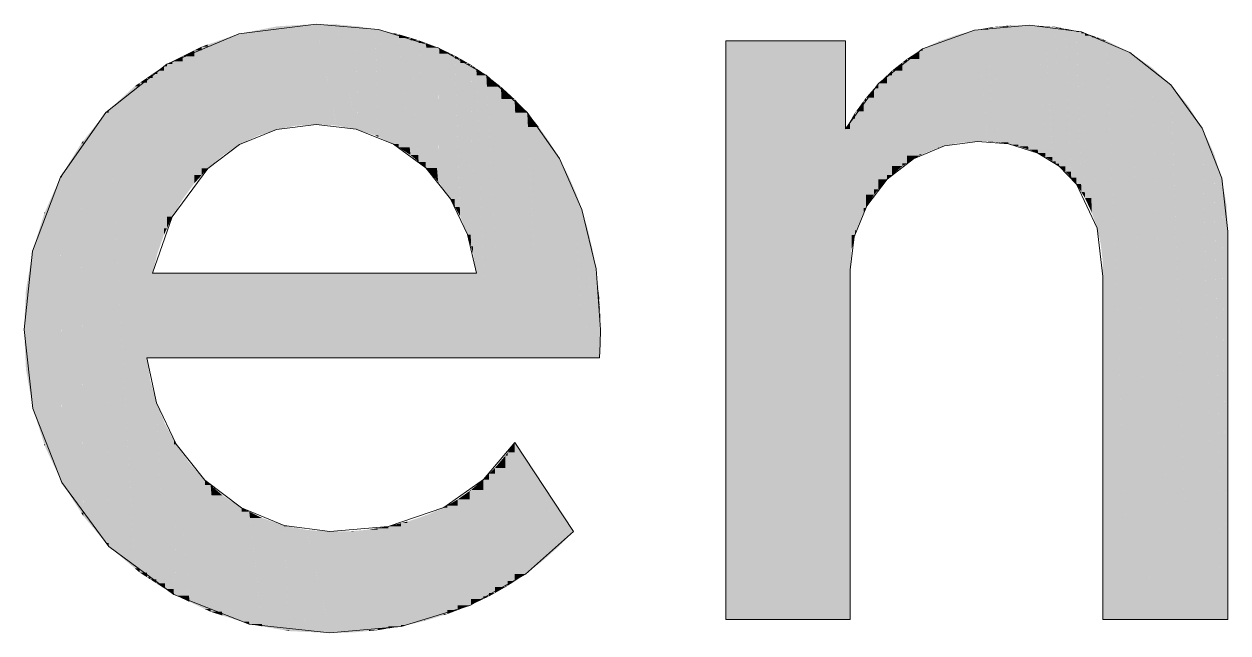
# Model space of a CAD drawing. Extents: x 885 to 2021, y 330 to 1122.
# Drawn here: x 1748.103 to 1752.523, y 644.146 to 646.382 of the extents above; entities that cross this region are included whole.
import ezdxf

# ---------------------------------------------------------------- set-up
doc = ezdxf.new("R2010")
doc.units = 0
doc.layers.get('0').update_dxf_attribs({"lineweight": 25})
doc.layers.add('P11_Plankopf_Ausführung_AF_4_800 Plankopf', color=7, linetype='Continuous', lineweight=25)

# ---------------------------------------------------------------- blocks, each defined once
blk = doc.blocks.new('Referenz-A0T8DITAAL', base_point=(1729.7843, 502.0648))
at = {"layer": 'P11_Plankopf_Ausführung_AF_4_800 Plankopf', "color": 0, "linetype": 'Continuous', "lineweight": 13, "ltscale": 16.9}
for p, q in [((1749.1753, 646.3823), (1748.8912, 646.3463)), ((1749.4037, 646.3618), (1749.1753, 646.3823)), ((1751.7941, 646.3781), (1751.5927, 646.3594)), ((1751.9851, 646.3532), (1751.7941, 646.3781)), ((1748.8912, 646.3463), (1748.6272, 646.2352)), ((1749.6232, 646.2955), (1749.4037, 646.3618)), ((1751.5927, 646.3594), (1751.4022, 646.2917)), ((1752.1627, 646.2784), (1751.9851, 646.3532)), ((1749.8001, 646.1945), (1749.6232, 646.2955)), ((1751.1188, 646.3202), (1750.6799, 646.3202)), ((1750.6799, 646.3202), (1750.6799, 644.1952)), ((1751.1188, 645.9972), (1751.1188, 646.3202)), ((1751.4022, 646.2917), (1751.2399, 646.1642)), ((1752.314, 646.1591), (1752.1627, 646.2784)), ((1748.6272, 646.2352), (1748.4029, 646.0572)), ((1749.9504, 646.0572), (1749.8001, 646.1945)), ((1751.2399, 646.1642), (1751.1188, 645.9972)), ((1752.4292, 645.9994), (1752.314, 646.1591)), ((1748.4029, 646.0572), (1748.2364, 645.8196)), ((1750.0684, 645.8889), (1749.9504, 646.0572)), ((1749.1753, 646.0136), (1749.03, 645.995)), ((1749.3219, 645.9959), (1749.1753, 646.0136)), ((1749.03, 645.995), (1748.8943, 645.9399)), ((1749.4592, 645.9413), (1749.3219, 645.9959)), ((1752.5005, 645.8158), (1752.4292, 645.9994)), ((1748.8943, 645.9399), (1748.7771, 645.8521)), ((1749.5781, 645.8536), (1749.4592, 645.9413)), ((1751.4821, 645.935), (1751.3689, 645.8875)), ((1751.6038, 645.9515), (1751.4821, 645.935)), ((1751.7171, 645.9419), (1751.6038, 645.9515)), ((1751.8258, 645.9082), (1751.7171, 645.9419)), ((1750.151, 645.7008), (1750.0684, 645.8889)), ((1751.3689, 645.8875), (1751.2718, 645.8124)), ((1751.9035, 645.8602), (1751.8258, 645.9082)), ((1748.7771, 645.8521), (1748.6471, 645.6747)), ((1749.6686, 645.7399), (1749.5781, 645.8536)), ((1751.9671, 645.7947), (1751.9035, 645.8602)), ((1748.2364, 645.8196), (1748.1342, 645.5482)), ((1751.2718, 645.8124), (1751.1975, 645.7147)), ((1752.043, 645.6324), (1751.9671, 645.7947)), ((1752.5232, 645.6201), (1752.5005, 645.8158)), ((1749.7315, 645.6088), (1749.6686, 645.7399)), ((1751.1975, 645.7147), (1751.151, 645.601)), ((1748.6471, 645.6747), (1748.5747, 645.467)), ((1750.2029, 645.4831), (1750.151, 645.7008)), ((1752.0635, 645.4545), (1752.043, 645.6324)), ((1752.5232, 644.1952), (1752.5232, 645.6201)), ((1749.7635, 645.467), (1749.7315, 645.6088)), ((1751.151, 645.601), (1751.1355, 645.4793)), ((1748.1342, 645.5482), (1748.1027, 645.2598)), ((1750.2192, 645.2598), (1750.2029, 645.4831)), ((1749.7635, 645.467), (1748.5747, 645.467)), ((1751.1355, 644.1952), (1751.1355, 645.4793)), ((1752.0635, 645.4545), (1752.0635, 644.1952)), ((1748.1027, 645.2598), (1748.1353, 644.9701)), ((1750.2187, 645.2079), (1750.2192, 645.2598)), ((1750.2151, 645.1562), (1750.2187, 645.2079)), ((1748.5539, 645.1562), (1748.5889, 644.9911)), ((1748.5539, 645.1562), (1750.2151, 645.1562)), ((1748.1353, 644.9701), (1748.2414, 644.6985)), ((1748.5889, 644.9911), (1748.6612, 644.8385)), ((1748.6612, 644.8385), (1748.7668, 644.7068)), ((1749.7892, 644.7092), (1749.9044, 644.8455)), ((1750.1199, 644.5183), (1749.9044, 644.8455)), ((1748.2414, 644.6985), (1748.4139, 644.4635)), ((1748.7668, 644.7068), (1748.9014, 644.6048)), ((1749.6439, 644.6058), (1749.7892, 644.7092)), ((1748.9014, 644.6048), (1749.0576, 644.5405)), ((1749.4397, 644.5369), (1749.6439, 644.6058)), ((1749.0576, 644.5405), (1749.2251, 644.5183)), ((1749.2251, 644.5183), (1749.4397, 644.5369)), ((1749.9441, 644.3621), (1750.1199, 644.5183)), ((1748.4139, 644.4635), (1748.6529, 644.2868)), ((1749.7392, 644.2465), (1749.9441, 644.3621)), ((1748.6529, 644.2868), (1748.9296, 644.1783)), ((1749.4873, 644.1697), (1749.7392, 644.2465)), ((1748.9296, 644.1783), (1749.2251, 644.1456)), ((1749.2251, 644.1456), (1749.4873, 644.1697)), ((1750.6799, 644.1952), (1751.1355, 644.1952)), ((1752.0635, 644.1952), (1752.5232, 644.1952))]:
    blk.add_line(p, q, dxfattribs=at)
at = {"layer": 'P11_Plankopf_Ausführung_AF_4_800 Plankopf', "color": 0, "linetype": 'Continuous', "lineweight": 0, "ltscale": 0.0169}
for points in [[(1749.03, 646.3599), (1748.9604, 646.3599), (1749.03, 646.3736)], [(1749.032, 646.3736), (1749.03, 646.3736), (1749.032, 646.374)], [(1749.032, 645.9953), (1749.03, 645.9953), (1749.03, 646.3736)], [(1749.032, 645.9953), (1749.032, 646.3736), (1749.03, 646.3736)], [(1749.102, 646.374), (1749.032, 646.374), (1749.102, 646.3781)], [(1749.102, 646.009), (1749.032, 646.009), (1749.032, 646.374)], [(1749.102, 646.009), (1749.102, 646.374), (1749.032, 646.374)], [(1749.1753, 646.3781), (1749.102, 646.3781), (1749.1753, 646.3823)], [(1749.1753, 646.0136), (1749.102, 646.0136), (1749.102, 646.3781)], [(1749.1753, 646.0136), (1749.1753, 646.3781), (1749.102, 646.3781)], [(1749.2483, 646.0136), (1749.1753, 646.0136), (1749.1753, 646.3823)], [(1749.2492, 646.3808), (1749.1756, 646.3808), (1749.1753, 646.3823)], [(1749.2492, 646.0095), (1749.2492, 646.3808), (1749.1756, 646.3808)], [(1749.2518, 646.0095), (1749.2492, 646.0095), (1749.2492, 646.3808)], [(1749.2518, 646.3807), (1749.2492, 646.3807), (1749.2492, 646.3808)], [(1749.2518, 646.009), (1749.2518, 646.3807), (1749.2492, 646.3807)], [(1749.3195, 646.009), (1749.2518, 646.009), (1749.2518, 646.3807)], [(1749.3219, 646.3744), (1749.253, 646.3744), (1749.2518, 646.3807)], [(1749.3219, 645.9959), (1749.3219, 646.3744), (1749.253, 646.3744)], [(1749.328, 645.9959), (1749.3219, 645.9959), (1749.3219, 646.3744)], [(1749.3281, 646.3739), (1749.3219, 646.3739), (1749.3219, 646.3744)], [(1749.3281, 645.9939), (1749.3281, 646.3739), (1749.3219, 646.3739)], [(1749.389, 645.9939), (1749.3281, 645.9939), (1749.3281, 646.3739)], [(1749.3923, 646.3637), (1749.3297, 646.3637), (1749.3281, 646.3739)], [(1751.6418, 646.3614), (1751.6038, 646.3614), (1751.6418, 646.3681)], [(1751.6593, 646.3681), (1751.6418, 646.3681), (1751.6593, 646.3712)], [(1751.6592, 645.951), (1751.6418, 645.951), (1751.6418, 646.3681)], [(1751.6593, 645.9496), (1751.6593, 646.3681), (1751.6418, 646.3681)], [(1751.6796, 646.3712), (1751.6593, 646.3712), (1751.6796, 646.3731)], [(1751.6795, 645.9496), (1751.6593, 645.9496), (1751.6593, 646.3712)], [(1751.6796, 645.9478), (1751.6796, 646.3712), (1751.6593, 646.3712)], [(1751.7171, 646.3731), (1751.6796, 646.3731), (1751.7171, 646.3766)], [(1751.7166, 645.9478), (1751.6796, 645.9478), (1751.6796, 646.3731)], [(1751.7171, 645.9419), (1751.7171, 646.3731), (1751.6796, 646.3731)], [(1751.7265, 646.3766), (1751.7171, 646.3766), (1751.7265, 646.3775)], [(1751.7265, 645.9419), (1751.7171, 645.9419), (1751.7171, 646.3766)], [(1751.7265, 645.9397), (1751.7265, 646.3766), (1751.7171, 646.3766)], [(1751.7541, 646.3775), (1751.7265, 646.3775), (1751.7541, 646.3777)], [(1751.7537, 645.9397), (1751.7265, 645.9397), (1751.7265, 646.3775)], [(1751.7541, 645.9333), (1751.7541, 646.3775), (1751.7265, 646.3775)], [(1751.7904, 646.3777), (1751.7541, 646.3777), (1751.7904, 646.3781)], [(1751.7895, 645.9333), (1751.7541, 645.9333), (1751.7541, 646.3777)], [(1751.7904, 645.9221), (1751.7904, 646.3777), (1751.7541, 646.3777)], [(1751.7941, 645.9221), (1751.7904, 645.9221), (1751.7904, 646.3781)], [(1751.7941, 645.9206), (1751.7941, 646.3781), (1751.7904, 646.3781)], [(1751.7941, 646.3781), (1751.7904, 646.3781), (1751.7941, 646.3781)], [(1751.825, 645.9206), (1751.7941, 645.9206), (1751.7941, 646.3781)], [(1751.8258, 646.3761), (1751.7942, 646.3761), (1751.7941, 646.3781)], [(1751.8258, 645.9082), (1751.8258, 646.3761), (1751.7942, 646.3761)], [(1751.8522, 645.9082), (1751.8258, 645.9082), (1751.8258, 646.3761)], [(1751.853, 646.3744), (1751.8259, 646.3744), (1751.8258, 646.3761)], [(1751.853, 645.8944), (1751.853, 646.3744), (1751.8259, 646.3744)], [(1751.8781, 645.8944), (1751.853, 645.8944), (1751.853, 646.3744)], [(1751.879, 646.3728), (1751.8531, 646.3728), (1751.853, 646.3744)], [(1751.879, 645.8784), (1751.879, 646.3728), (1751.8531, 646.3728)], [(1751.8902, 645.8784), (1751.879, 645.8784), (1751.879, 646.3728)], [(1751.8904, 646.3721), (1751.879, 646.3721), (1751.879, 646.3728)], [(1751.8904, 645.8699), (1751.8904, 646.3721), (1751.879, 646.3721)], [(1751.9033, 645.8699), (1751.8904, 645.8699), (1751.8904, 646.3721)], [(1751.9035, 646.3695), (1751.8905, 646.3695), (1751.8904, 646.3721)], [(1751.9035, 645.8602), (1751.9035, 646.3695), (1751.8905, 646.3695)], [(1751.9257, 645.8602), (1751.9035, 645.8602), (1751.9035, 646.3695)], [(1751.9265, 646.3649), (1751.9037, 646.3649), (1751.9035, 646.3695)], [(1748.8329, 646.3072), (1748.7771, 646.3072), (1748.8329, 646.3264)], [(1748.8912, 646.3264), (1748.8329, 646.3264), (1748.8912, 646.3463)], [(1748.8912, 645.9378), (1748.8329, 645.9378), (1748.8329, 646.3264)], [(1748.8912, 645.9378), (1748.8912, 646.3264), (1748.8329, 646.3264)], [(1748.8943, 646.3463), (1748.8912, 646.3463), (1748.8943, 646.347)], [(1748.8943, 645.9399), (1748.8912, 645.9399), (1748.8912, 646.3463)], [(1748.8943, 645.9399), (1748.8943, 646.3463), (1748.8912, 646.3463)], [(1748.9604, 646.347), (1748.8943, 646.347), (1748.9604, 646.3599)], [(1748.9604, 645.9718), (1748.8943, 645.9718), (1748.8943, 646.347)], [(1748.9604, 645.9718), (1748.9604, 646.347), (1748.8943, 646.347)], [(1749.03, 645.995), (1748.9604, 645.995), (1748.9604, 646.3599)], [(1749.03, 645.995), (1749.03, 646.3599), (1748.9604, 646.3599)], [(1749.3923, 645.973), (1749.3923, 646.3637), (1749.3297, 646.3637)], [(1749.4035, 645.973), (1749.3923, 645.973), (1749.3923, 646.3637)], [(1749.4037, 646.3618), (1749.3924, 646.3618), (1749.3923, 646.3637)], [(1749.4037, 645.9676), (1749.4037, 646.3618), (1749.3924, 646.3618)], [(1749.4558, 645.9676), (1749.4037, 645.9676), (1749.4037, 646.3618)], [(1749.4592, 646.3491), (1749.4054, 646.3491), (1749.4037, 646.3618)], [(1749.4592, 645.9413), (1749.4592, 646.3491), (1749.4054, 646.3491)], [(1749.4778, 645.9413), (1749.4592, 645.9413), (1749.4592, 646.3491)], [(1749.4783, 646.3447), (1749.4594, 646.3447), (1749.4592, 646.3491)], [(1749.4783, 645.9291), (1749.4783, 646.3447), (1749.4594, 646.3447)], [(1749.5188, 645.9291), (1749.4783, 645.9291), (1749.4783, 646.3447)], [(1749.5215, 646.3317), (1749.4796, 646.3317), (1749.4783, 646.3447)], [(1749.5215, 645.9013), (1749.5215, 646.3317), (1749.4796, 646.3317)], [(1749.5499, 645.9013), (1749.5215, 645.9013), (1749.5215, 646.3317)], [(1749.5516, 646.3226), (1749.5221, 646.3226), (1749.5215, 646.3317)], [(1749.5516, 645.8759), (1749.5516, 646.3226), (1749.5221, 646.3226)], [(1749.5769, 645.8759), (1749.5516, 645.8759), (1749.5516, 646.3226)], [(1749.5781, 646.3125), (1749.5522, 646.3125), (1749.5516, 646.3226)], [(1751.5274, 646.3195), (1751.4638, 646.3195), (1751.5274, 646.3421)], [(1751.5302, 646.3421), (1751.5274, 646.3421), (1751.5302, 646.3429)], [(1751.5302, 645.9454), (1751.5274, 645.9454), (1751.5274, 646.3421)], [(1751.5302, 645.9454), (1751.5302, 646.3421), (1751.5274, 646.3421)], [(1751.5927, 646.3429), (1751.5302, 646.3429), (1751.5927, 646.3594)], [(1751.5927, 645.9506), (1751.5302, 645.9506), (1751.5302, 646.3429)], [(1751.5927, 645.9506), (1751.5927, 646.3429), (1751.5302, 646.3429)], [(1751.6038, 646.3594), (1751.5927, 646.3594), (1751.6038, 646.3614)], [(1751.6038, 645.9515), (1751.5927, 645.9515), (1751.5927, 646.3594)], [(1751.6038, 645.9515), (1751.6038, 646.3594), (1751.5927, 646.3594)], [(1751.6417, 645.9515), (1751.6038, 645.9515), (1751.6038, 646.3614)], [(1751.6418, 645.951), (1751.6418, 646.3614), (1751.6038, 646.3614)], [(1751.9265, 645.8402), (1751.9265, 646.3649), (1751.9037, 646.3649)], [(1751.9469, 645.8402), (1751.9265, 645.8402), (1751.9265, 646.3649)], [(1751.9478, 646.3607), (1751.9267, 646.3607), (1751.9265, 646.3649)], [(1751.9478, 645.8182), (1751.9478, 646.3607), (1751.9267, 646.3607)], [(1751.9663, 645.8182), (1751.9478, 645.8182), (1751.9478, 646.3607)], [(1751.9671, 646.3568), (1751.9479, 646.3568), (1751.9478, 646.3607)], [(1751.9671, 645.7947), (1751.9671, 646.3568), (1751.9479, 646.3568)], [(1751.9842, 645.7947), (1751.9671, 645.7947), (1751.9671, 646.3568)], [(1751.9851, 646.3532), (1751.9673, 646.3532), (1751.9671, 646.3568)], [(1751.9851, 645.765), (1751.9851, 646.3532), (1751.9673, 646.3532)], [(1751.9977, 645.765), (1751.9851, 645.765), (1751.9851, 646.3532)], [(1751.9982, 646.3487), (1751.9852, 646.3487), (1751.9851, 646.3532)], [(1751.9982, 645.7434), (1751.9982, 646.3487), (1751.9852, 646.3487)], [(1752.0215, 645.7434), (1751.9982, 645.7434), (1751.9982, 646.3487)], [(1752.0236, 646.34), (1751.9985, 646.34), (1751.9982, 646.3487)], [(1752.0236, 645.6891), (1752.0236, 646.34), (1751.9985, 646.34)], [(1752.0414, 645.6891), (1752.0236, 645.6891), (1752.0236, 646.34)], [(1752.043, 646.3333), (1752.0237, 646.3333), (1752.0236, 646.34)], [(1752.043, 645.6324), (1752.043, 646.3333), (1752.0237, 646.3333)], [(1752.0552, 645.6324), (1752.043, 645.6324), (1752.043, 646.3333)], [(1752.0562, 646.3288), (1752.043, 646.3288), (1752.043, 646.3333)], [(1752.0562, 645.5739), (1752.0562, 646.3288), (1752.043, 646.3288)], [(1752.0625, 645.5739), (1752.0562, 645.5739), (1752.0562, 646.3288)], [(1752.063, 646.3264), (1752.0562, 646.3264), (1752.0562, 646.3288)], [(1752.063, 645.5144), (1752.063, 646.3264), (1752.0562, 646.3264)], [(1752.0635, 645.5144), (1752.063, 645.5144), (1752.063, 646.3264)], [(1752.0635, 646.3262), (1752.063, 646.3262), (1752.063, 646.3264)], [(1752.0635, 645.4545), (1752.0635, 646.3262), (1752.063, 646.3262)], [(1752.0688, 645.4545), (1752.0635, 645.4545), (1752.0635, 646.3262)], [(1752.0764, 646.3218), (1752.0635, 646.3218), (1752.0635, 646.3262)], [(1752.0764, 644.1952), (1752.0764, 646.3218), (1752.0635, 646.3218)], [(1752.0764, 644.1952), (1752.1627, 644.1952), (1752.0764, 646.3218)], [(1752.1627, 646.2784), (1752.0782, 646.2784), (1752.0764, 646.3218)], [(1748.728, 646.2641), (1748.6846, 646.2641), (1748.728, 646.286)], [(1748.7554, 646.286), (1748.728, 646.286), (1748.7554, 646.2998)], [(1748.7554, 645.8279), (1748.728, 645.8279), (1748.728, 646.286)], [(1748.7554, 645.8279), (1748.7554, 646.286), (1748.728, 646.286)], [(1748.7771, 646.2998), (1748.7554, 646.2998), (1748.7771, 646.3072)], [(1748.7771, 645.8521), (1748.7554, 645.8521), (1748.7554, 646.2998)], [(1748.7771, 645.8521), (1748.7771, 646.2998), (1748.7554, 646.2998)], [(1748.8329, 645.8998), (1748.7771, 645.8998), (1748.7771, 646.3072)], [(1748.8329, 645.8998), (1748.8329, 646.3072), (1748.7771, 646.3072)], [(1749.5781, 645.8536), (1749.5781, 646.3125), (1749.5522, 646.3125)], [(1749.6188, 645.8536), (1749.5781, 645.8536), (1749.5781, 646.3125)], [(1749.6232, 646.2955), (1749.5796, 646.2955), (1749.5781, 646.3125)], [(1749.6232, 645.803), (1749.6232, 646.2955), (1749.5796, 646.2955)], [(1749.6265, 645.803), (1749.6232, 645.803), (1749.6232, 646.2955)], [(1749.6266, 646.2939), (1749.6233, 646.2939), (1749.6232, 646.2955)], [(1749.6266, 645.7993), (1749.6266, 646.2939), (1749.6233, 646.2939)], [(1749.6641, 645.7993), (1749.6266, 645.7993), (1749.6266, 646.2939)], [(1749.6686, 646.2739), (1749.6281, 646.2739), (1749.6266, 646.2939)], [(1750.6799, 644.1952), (1751.1188, 644.1952), (1750.6799, 646.3202)], [(1751.1188, 645.9972), (1751.1188, 646.3202), (1750.6799, 646.3202)], [(1751.1188, 645.9972), (1750.7466, 645.9972), (1750.6799, 646.3202)], [(1751.3905, 646.2543), (1751.3443, 646.2543), (1751.3905, 646.2841)], [(1751.4022, 646.2841), (1751.3905, 646.2841), (1751.4022, 646.2917)], [(1751.4022, 645.9043), (1751.3905, 645.9043), (1751.3905, 646.2841)], [(1751.4022, 645.9043), (1751.4022, 646.2841), (1751.3905, 646.2841)], [(1751.4586, 646.2917), (1751.4022, 646.2917), (1751.4586, 646.3172)], [(1751.4586, 645.9279), (1751.4022, 645.9279), (1751.4022, 646.2917)], [(1751.4586, 645.9279), (1751.4586, 646.2917), (1751.4022, 646.2917)], [(1751.4638, 646.3172), (1751.4586, 646.3172), (1751.4638, 646.3195)], [(1751.4638, 645.9292), (1751.4586, 645.9292), (1751.4586, 646.3172)], [(1751.4638, 645.9292), (1751.4638, 646.3172), (1751.4586, 646.3172)], [(1751.5274, 645.9447), (1751.4638, 645.9447), (1751.4638, 646.3195)], [(1751.5274, 645.9447), (1751.5274, 646.3195), (1751.4638, 646.3195)], [(1752.1627, 644.1952), (1752.1627, 646.2784), (1752.0782, 646.2784)], [(1752.1627, 644.1952), (1752.2424, 644.1952), (1752.1627, 646.2784)], [(1752.2424, 646.2239), (1752.1648, 646.2239), (1752.1627, 646.2784)], [(1748.6272, 646.2276), (1748.6162, 646.2276), (1748.6272, 646.2352)], [(1748.6471, 646.2352), (1748.6272, 646.2352), (1748.6471, 646.2452)], [(1748.6471, 645.6747), (1748.6272, 645.6747), (1748.6272, 646.2352)], [(1748.6471, 645.6747), (1748.6471, 646.2352), (1748.6272, 646.2352)], [(1748.6846, 646.2452), (1748.6471, 646.2452), (1748.6846, 646.2641)], [(1748.6846, 645.738), (1748.6471, 645.738), (1748.6471, 646.2452)], [(1748.6846, 645.738), (1748.6846, 646.2452), (1748.6471, 646.2452)], [(1748.728, 645.7974), (1748.6846, 645.7974), (1748.6846, 646.2641)], [(1748.728, 645.7974), (1748.728, 646.2641), (1748.6846, 646.2641)], [(1749.6686, 645.7399), (1749.6686, 646.2739), (1749.6281, 646.2739)], [(1749.6838, 645.7399), (1749.6686, 645.7399), (1749.6686, 646.2739)], [(1749.6846, 646.2662), (1749.6688, 646.2662), (1749.6686, 646.2739)], [(1749.6846, 645.7108), (1749.6846, 646.2662), (1749.6688, 646.2662)], [(1749.7026, 645.7108), (1749.6846, 645.7108), (1749.6846, 646.2662)], [(1749.7038, 646.2553), (1749.685, 646.2553), (1749.6846, 646.2662)], [(1749.7038, 645.6761), (1749.7038, 646.2553), (1749.685, 646.2553)], [(1749.7286, 645.6761), (1749.7038, 645.6761), (1749.7038, 646.2553)], [(1749.7315, 646.2395), (1749.7044, 646.2395), (1749.7038, 646.2553)], [(1749.7315, 645.6088), (1749.7315, 646.2395), (1749.7044, 646.2395)], [(1749.7429, 645.6088), (1749.7315, 645.6088), (1749.7315, 646.2395)], [(1749.7437, 646.2325), (1749.7316, 646.2325), (1749.7315, 646.2395)], [(1749.7437, 645.5661), (1749.7437, 646.2325), (1749.7316, 646.2325)], [(1749.7512, 645.5661), (1749.7437, 645.5661), (1749.7437, 646.2325)], [(1749.7515, 646.2273), (1749.7438, 646.2273), (1749.7437, 646.2325)], [(1751.3277, 646.2117), (1751.29, 646.2117), (1751.3277, 646.2413)], [(1751.3443, 646.2413), (1751.3277, 646.2413), (1751.3443, 646.2543)], [(1751.3443, 645.8708), (1751.3277, 645.8708), (1751.3277, 646.2413)], [(1751.3443, 645.8708), (1751.3443, 646.2413), (1751.3277, 646.2413)], [(1751.3905, 645.8994), (1751.3443, 645.8994), (1751.3443, 646.2543)], [(1751.3905, 645.8994), (1751.3905, 646.2543), (1751.3443, 646.2543)], [(1748.5747, 646.1847), (1748.5539, 646.1847), (1748.5747, 646.1991)], [(1748.592, 646.1991), (1748.5747, 646.1991), (1748.592, 646.2109)], [(1748.592, 645.5385), (1748.5747, 645.5385), (1748.5747, 646.1991)], [(1748.592, 645.5385), (1748.592, 646.1991), (1748.5747, 646.1991)], [(1748.6162, 646.2109), (1748.592, 646.2109), (1748.6162, 646.2276)], [(1748.6162, 645.6079), (1748.592, 645.6079), (1748.592, 646.2109)], [(1748.6162, 645.6079), (1748.6162, 646.2109), (1748.592, 646.2109)], [(1748.6272, 645.6317), (1748.6162, 645.6317), (1748.6162, 646.2276)], [(1748.6272, 645.6317), (1748.6272, 646.2276), (1748.6162, 646.2276)], [(1749.7515, 645.5388), (1749.7515, 646.2273), (1749.7438, 646.2273)], [(1749.7624, 645.5388), (1749.7515, 645.5388), (1749.7515, 646.2273)], [(1749.7635, 646.2192), (1749.7516, 646.2192), (1749.7515, 646.2273)], [(1749.7635, 645.467), (1749.7635, 646.2192), (1749.7516, 646.2192)], [(1749.7635, 645.1562), (1749.8001, 645.1562), (1749.7635, 646.2192)], [(1749.8001, 646.1945), (1749.7644, 646.1945), (1749.7635, 646.2192)], [(1749.8001, 645.1562), (1749.8001, 646.1945), (1749.7644, 646.1945)], [(1749.8001, 645.1562), (1749.8536, 645.1562), (1749.8001, 646.1945)], [(1749.8536, 646.1525), (1749.8023, 646.1525), (1749.8001, 646.1945)], [(1751.2718, 646.1642), (1751.2399, 646.1642), (1751.2718, 646.1945)], [(1751.29, 646.1945), (1751.2718, 646.1945), (1751.29, 646.2117)], [(1751.29, 645.828), (1751.2718, 645.828), (1751.2718, 646.1945)], [(1751.29, 645.828), (1751.29, 646.1945), (1751.2718, 646.1945)], [(1751.3277, 645.8605), (1751.29, 645.8605), (1751.29, 646.2117)], [(1751.3277, 645.8605), (1751.3277, 646.2117), (1751.29, 646.2117)], [(1752.2424, 644.1952), (1752.2424, 646.2239), (1752.1648, 646.2239)], [(1752.2424, 644.1952), (1752.314, 644.1952), (1752.2424, 646.2239)], [(1752.314, 646.1591), (1752.2447, 646.1591), (1752.2424, 646.2239)], [(1748.509, 646.0671), (1748.4139, 646.0671), (1748.509, 646.1538)], [(1748.5275, 646.1538), (1748.509, 646.1538), (1748.5275, 646.1666)], [(1748.5274, 644.383), (1748.509, 644.383), (1748.509, 646.1538)], [(1748.5275, 644.3673), (1748.5275, 646.1538), (1748.509, 646.1538)], [(1748.5539, 646.1666), (1748.5275, 646.1666), (1748.5539, 646.1847)], [(1748.5537, 644.3673), (1748.5275, 644.3673), (1748.5275, 646.1666)], [(1748.5539, 644.3503), (1748.5539, 646.1666), (1748.5275, 646.1666)], [(1748.5539, 645.1562), (1748.5747, 645.1562), (1748.5539, 646.1847)], [(1748.5747, 645.1562), (1748.5747, 646.1847), (1748.5539, 646.1847)], [(1749.8536, 645.1562), (1749.8536, 646.1525), (1749.8023, 646.1525)], [(1749.8536, 645.1562), (1749.9038, 645.1562), (1749.8536, 646.1525)], [(1749.9038, 646.1066), (1749.8559, 646.1066), (1749.8536, 646.1525)], [(1751.2242, 646.1124), (1751.1944, 646.1124), (1751.2242, 646.1463)], [(1751.2399, 646.1463), (1751.2242, 646.1463), (1751.2399, 646.1642)], [(1751.2399, 645.7747), (1751.2242, 645.7747), (1751.2242, 646.1463)], [(1751.2399, 645.7747), (1751.2399, 646.1463), (1751.2242, 646.1463)], [(1751.2718, 645.8124), (1751.2399, 645.8124), (1751.2399, 646.1642)], [(1751.2718, 645.8124), (1751.2718, 646.1642), (1751.2399, 646.1642)], [(1752.314, 644.1952), (1752.314, 646.1591), (1752.2447, 646.1591)], [(1752.314, 644.1952), (1752.3767, 644.1952), (1752.314, 646.1591)], [(1752.3767, 646.0829), (1752.3165, 646.0829), (1752.314, 646.1591)], [(1749.9038, 645.1562), (1749.9038, 646.1066), (1749.8559, 646.1066)], [(1749.9038, 645.1562), (1749.9504, 645.1562), (1749.9038, 646.1066)], [(1749.9504, 646.0572), (1749.9062, 646.0572), (1749.9038, 646.1066)], [(1751.1859, 646.062), (1751.1579, 646.062), (1751.1859, 646.1006)], [(1751.1944, 646.1006), (1751.1859, 646.1006), (1751.1944, 646.1124)], [(1751.1944, 645.7071), (1751.1859, 645.7071), (1751.1859, 646.1006)], [(1751.1944, 645.7071), (1751.1944, 646.1006), (1751.1859, 646.1006)], [(1751.2242, 645.7561), (1751.1944, 645.7561), (1751.1944, 646.1124)], [(1751.2242, 645.7561), (1751.2242, 646.1124), (1751.1944, 646.1124)], [(1748.4029, 645.9533), (1748.32, 645.9533), (1748.4029, 646.0572)], [(1748.4139, 646.0572), (1748.4029, 646.0572), (1748.4139, 646.0671)], [(1748.4138, 644.4765), (1748.4029, 644.4765), (1748.4029, 646.0572)], [(1748.4139, 644.4635), (1748.4139, 646.0572), (1748.4029, 646.0572)], [(1748.5044, 644.4635), (1748.4139, 644.4635), (1748.4139, 646.0671)], [(1748.509, 644.383), (1748.509, 646.0671), (1748.4139, 646.0671)], [(1749.9504, 645.1562), (1749.9504, 646.0572), (1749.9062, 646.0572)], [(1749.9504, 645.1562), (1749.9934, 645.1562), (1749.9504, 646.0572)], [(1749.9934, 646.0037), (1749.953, 646.0037), (1749.9504, 646.0572)], [(1751.154, 646.0346), (1751.141, 646.0346), (1751.154, 646.0565)], [(1751.1579, 646.0565), (1751.154, 646.0565), (1751.1579, 646.062)], [(1751.1579, 645.6247), (1751.154, 645.6247), (1751.154, 646.0565)], [(1751.1579, 645.6247), (1751.1579, 646.0565), (1751.154, 646.0565)], [(1751.1859, 645.693), (1751.1579, 645.693), (1751.1579, 646.062)], [(1751.1859, 645.693), (1751.1859, 646.062), (1751.1579, 646.062)], [(1752.3767, 644.1952), (1752.3767, 646.0829), (1752.3165, 646.0829)], [(1752.3767, 644.1952), (1752.4292, 644.1952), (1752.3767, 646.0829)], [(1752.4292, 645.9994), (1752.379, 645.9994), (1752.3767, 646.0829)], [(1749.102, 646.009), (1749.1753, 646.0136), (1749.102, 646.0136)], [(1749.2492, 646.0095), (1749.2483, 646.0136), (1749.1753, 646.0136)], [(1751.1355, 645.9972), (1751.1188, 645.9972), (1751.1355, 646.0254)], [(1751.141, 646.0254), (1751.1355, 646.0254), (1751.141, 646.0346)], [(1751.141, 645.5529), (1751.1355, 645.5529), (1751.1355, 646.0254)], [(1751.141, 645.5529), (1751.141, 646.0254), (1751.1355, 646.0254)], [(1751.154, 645.6078), (1751.141, 645.6078), (1751.141, 646.0346)], [(1751.154, 645.6078), (1751.154, 646.0346), (1751.141, 646.0346)], [(1748.8943, 645.9399), (1748.9604, 645.9718), (1748.8943, 645.9718)], [(1748.9604, 645.9718), (1749.03, 645.995), (1748.9604, 645.995)], [(1749.03, 645.995), (1749.032, 645.9953), (1749.03, 645.9953)], [(1749.032, 645.9953), (1749.102, 646.009), (1749.032, 646.009)], [(1749.2518, 646.009), (1749.2518, 646.0095), (1749.2492, 646.0095)], [(1749.3219, 645.9959), (1749.3195, 646.009), (1749.2518, 646.009)], [(1749.3281, 645.9939), (1749.328, 645.9959), (1749.3219, 645.9959)], [(1749.3923, 645.973), (1749.389, 645.9939), (1749.3281, 645.9939)], [(1749.4037, 645.9676), (1749.4035, 645.973), (1749.3923, 645.973)], [(1749.4592, 645.9413), (1749.4558, 645.9676), (1749.4037, 645.9676)], [(1749.9934, 645.1562), (1749.9934, 646.0037), (1749.953, 646.0037)], [(1749.9934, 645.1562), (1750.0328, 645.1562), (1749.9934, 646.0037)], [(1750.0328, 645.9476), (1749.996, 645.9476), (1749.9934, 646.0037)], [(1751.1188, 644.1952), (1751.1188, 645.9972), (1750.7466, 645.9972)], [(1751.1188, 644.1952), (1751.1355, 644.1952), (1751.1188, 645.9972)], [(1751.1355, 645.4793), (1751.1355, 645.9972), (1751.1188, 645.9972)], [(1751.1355, 645.4793), (1751.1236, 645.4793), (1751.1188, 645.9972)], [(1752.4292, 644.1952), (1752.4292, 645.9994), (1752.379, 645.9994)], [(1752.4292, 644.1952), (1752.4707, 644.1952), (1752.4292, 645.9994)], [(1752.4707, 645.9099), (1752.4313, 645.9099), (1752.4292, 645.9994)], [(1748.3122, 645.8277), (1748.2414, 645.8277), (1748.3122, 645.9436)], [(1748.32, 645.9436), (1748.3122, 645.9436), (1748.32, 645.9533)], [(1748.3199, 644.5875), (1748.3122, 644.5875), (1748.3122, 645.9436)], [(1748.32, 644.5754), (1748.32, 645.9436), (1748.3122, 645.9436)], [(1748.3974, 644.5754), (1748.32, 644.5754), (1748.32, 645.9533)], [(1748.4029, 644.4765), (1748.4029, 645.9533), (1748.32, 645.9533)], [(1748.8329, 645.8998), (1748.8912, 645.9378), (1748.8329, 645.9378)], [(1748.8912, 645.9378), (1748.8943, 645.9399), (1748.8912, 645.9399)], [(1749.4783, 645.9291), (1749.4778, 645.9413), (1749.4592, 645.9413)], [(1749.5215, 645.9013), (1749.5188, 645.9291), (1749.4783, 645.9291)], [(1750.0328, 645.1562), (1750.0328, 645.9476), (1749.996, 645.9476)], [(1750.0328, 645.1562), (1750.0684, 645.1562), (1750.0328, 645.9476)], [(1750.0684, 645.8889), (1750.0354, 645.8889), (1750.0328, 645.9476)], [(1751.4022, 645.9043), (1751.4586, 645.9279), (1751.4022, 645.9279)], [(1751.4586, 645.9279), (1751.4638, 645.9292), (1751.4586, 645.9292)], [(1751.4638, 645.9292), (1751.5274, 645.9447), (1751.4638, 645.9447)], [(1751.5274, 645.9447), (1751.5302, 645.9454), (1751.5274, 645.9454)], [(1751.5302, 645.9454), (1751.5927, 645.9506), (1751.5302, 645.9506)], [(1751.5927, 645.9506), (1751.6038, 645.9515), (1751.5927, 645.9515)], [(1751.6418, 645.951), (1751.6417, 645.9515), (1751.6038, 645.9515)], [(1751.6593, 645.9496), (1751.6592, 645.951), (1751.6418, 645.951)], [(1751.6796, 645.9478), (1751.6795, 645.9496), (1751.6593, 645.9496)], [(1751.7171, 645.9419), (1751.7166, 645.9478), (1751.6796, 645.9478)], [(1751.7265, 645.9397), (1751.7265, 645.9419), (1751.7171, 645.9419)], [(1751.7541, 645.9333), (1751.7537, 645.9397), (1751.7265, 645.9397)], [(1751.7904, 645.9221), (1751.7895, 645.9333), (1751.7541, 645.9333)], [(1748.7771, 645.8521), (1748.8329, 645.8998), (1748.7771, 645.8998)], [(1749.5516, 645.8759), (1749.5499, 645.9013), (1749.5215, 645.9013)], [(1750.0684, 645.1562), (1750.0684, 645.8889), (1750.0354, 645.8889)], [(1750.0684, 645.1562), (1750.1001, 645.1562), (1750.0684, 645.8889)], [(1750.1001, 645.8281), (1750.071, 645.8281), (1750.0684, 645.8889)], [(1751.3443, 645.8708), (1751.3905, 645.8994), (1751.3443, 645.8994)], [(1751.3905, 645.8994), (1751.4022, 645.9043), (1751.3905, 645.9043)], [(1751.7941, 645.9206), (1751.7941, 645.9221), (1751.7904, 645.9221)], [(1751.8258, 645.9082), (1751.825, 645.9206), (1751.7941, 645.9206)], [(1751.853, 645.8944), (1751.8522, 645.9082), (1751.8258, 645.9082)], [(1751.879, 645.8784), (1751.8781, 645.8944), (1751.853, 645.8944)], [(1752.4707, 644.1952), (1752.4707, 645.9099), (1752.4313, 645.9099)], [(1752.4707, 644.1952), (1752.5005, 644.1952), (1752.4707, 645.9099)], [(1752.5005, 645.8158), (1752.4724, 645.8158), (1752.4707, 645.9099)], [(1748.7554, 645.8279), (1748.7771, 645.8521), (1748.7554, 645.8521)], [(1749.5781, 645.8536), (1749.5769, 645.8759), (1749.5516, 645.8759)], [(1749.6232, 645.803), (1749.6188, 645.8536), (1749.5781, 645.8536)], [(1751.29, 645.828), (1751.3277, 645.8605), (1751.29, 645.8605)], [(1751.3277, 645.8605), (1751.3443, 645.8708), (1751.3277, 645.8708)], [(1751.8904, 645.8699), (1751.8902, 645.8784), (1751.879, 645.8784)], [(1751.9035, 645.8602), (1751.9033, 645.8699), (1751.8904, 645.8699)], [(1751.9265, 645.8402), (1751.9257, 645.8602), (1751.9035, 645.8602)], [(1751.9478, 645.8182), (1751.9469, 645.8402), (1751.9265, 645.8402)], [(1748.2364, 645.6931), (1748.1795, 645.6931), (1748.2364, 645.8196)], [(1748.2414, 645.8196), (1748.2364, 645.8196), (1748.2414, 645.8277)], [(1748.2413, 644.7091), (1748.2364, 644.7091), (1748.2364, 645.8196)], [(1748.2414, 644.6985), (1748.2414, 645.8196), (1748.2364, 645.8196)], [(1748.3059, 644.6985), (1748.2414, 644.6985), (1748.2414, 645.8277)], [(1748.3122, 644.5875), (1748.3122, 645.8277), (1748.2414, 645.8277)], [(1748.6846, 645.738), (1748.728, 645.7974), (1748.6846, 645.7974)], [(1748.728, 645.7974), (1748.7554, 645.8279), (1748.728, 645.8279)], [(1749.6266, 645.7993), (1749.6265, 645.803), (1749.6232, 645.803)], [(1749.6686, 645.7399), (1749.6641, 645.7993), (1749.6266, 645.7993)], [(1750.1001, 645.1562), (1750.1001, 645.8281), (1750.071, 645.8281)], [(1750.1001, 645.1562), (1750.1276, 645.1562), (1750.1001, 645.8281)], [(1750.1276, 645.7653), (1750.1026, 645.7653), (1750.1001, 645.8281)], [(1751.2399, 645.7747), (1751.2718, 645.8124), (1751.2399, 645.8124)], [(1751.2718, 645.8124), (1751.29, 645.828), (1751.2718, 645.828)], [(1751.9671, 645.7947), (1751.9663, 645.8182), (1751.9478, 645.8182)], [(1751.9851, 645.765), (1751.9842, 645.7947), (1751.9671, 645.7947)], [(1752.5005, 644.1952), (1752.5005, 645.8158), (1752.4724, 645.8158)], [(1752.5005, 644.1952), (1752.5181, 644.1952), (1752.5005, 645.8158)], [(1752.5181, 645.7187), (1752.5016, 645.7187), (1752.5005, 645.8158)], [(1750.1276, 645.1562), (1750.1276, 645.7653), (1750.1026, 645.7653)], [(1750.1276, 645.1562), (1750.151, 645.1562), (1750.1276, 645.7653)], [(1750.151, 645.7008), (1750.1301, 645.7008), (1750.1276, 645.7653)], [(1751.1944, 645.7071), (1751.2242, 645.7561), (1751.1944, 645.7561)], [(1751.2242, 645.7561), (1751.2399, 645.7747), (1751.2242, 645.7747)], [(1751.9982, 645.7434), (1751.9977, 645.765), (1751.9851, 645.765)], [(1748.6471, 645.6747), (1748.6846, 645.738), (1748.6471, 645.738)], [(1749.6846, 645.7108), (1749.6838, 645.7399), (1749.6686, 645.7399)], [(1749.7038, 645.6761), (1749.7026, 645.7108), (1749.6846, 645.7108)], [(1751.1859, 645.693), (1751.1944, 645.7071), (1751.1859, 645.7071)], [(1752.0236, 645.6891), (1752.0215, 645.7434), (1751.9982, 645.7434)], [(1752.5181, 644.1952), (1752.5181, 645.7187), (1752.5016, 645.7187)], [(1752.5181, 644.1952), (1752.5232, 644.1952), (1752.5181, 645.7187)], [(1752.5232, 645.6201), (1752.5184, 645.6201), (1752.5181, 645.7187)], [(1748.1768, 645.5516), (1748.1353, 645.5516), (1748.1768, 645.6871)], [(1748.1795, 645.6871), (1748.1768, 645.6871), (1748.1795, 645.6931)], [(1748.1795, 644.8393), (1748.1768, 644.8393), (1748.1768, 645.6871)], [(1748.1795, 644.8309), (1748.1795, 645.6871), (1748.1768, 645.6871)], [(1748.2294, 644.8309), (1748.1795, 644.8309), (1748.1795, 645.6931)], [(1748.2364, 644.7091), (1748.2364, 645.6931), (1748.1795, 645.6931)], [(1748.6272, 645.6317), (1748.6471, 645.6747), (1748.6272, 645.6747)], [(1749.7315, 645.6088), (1749.7286, 645.6761), (1749.7038, 645.6761)], [(1750.151, 645.1562), (1750.151, 645.7008), (1750.1301, 645.7008)], [(1750.151, 645.1562), (1750.1722, 645.1562), (1750.151, 645.7008)], [(1750.1722, 645.6292), (1750.1538, 645.6292), (1750.151, 645.7008)], [(1751.1579, 645.6247), (1751.1859, 645.693), (1751.1579, 645.693)], [(1752.043, 645.6324), (1752.0414, 645.6891), (1752.0236, 645.6891)], [(1748.6162, 645.6079), (1748.6272, 645.6317), (1748.6162, 645.6317)], [(1750.1722, 645.1562), (1750.1722, 645.6292), (1750.1538, 645.6292)], [(1750.1722, 645.1562), (1750.1896, 645.1562), (1750.1722, 645.6292)], [(1750.1896, 645.5565), (1750.1749, 645.5565), (1750.1722, 645.6292)], [(1751.154, 645.6078), (1751.1579, 645.6247), (1751.154, 645.6247)], [(1752.0562, 645.5739), (1752.0552, 645.6324), (1752.043, 645.6324)], [(1752.5232, 644.1952), (1752.5232, 645.6201), (1752.5184, 645.6201)], [(1748.592, 645.5385), (1748.6162, 645.6079), (1748.592, 645.6079)], [(1749.7437, 645.5661), (1749.7429, 645.6088), (1749.7315, 645.6088)], [(1751.141, 645.5529), (1751.154, 645.6078), (1751.141, 645.6078)], [(1752.063, 645.5144), (1752.0625, 645.5739), (1752.0562, 645.5739)], [(1748.1342, 645.4058), (1748.1096, 645.4058), (1748.1342, 645.5482)], [(1748.1353, 645.5482), (1748.1342, 645.5482), (1748.1353, 645.5516)], [(1748.1353, 644.976), (1748.1342, 644.976), (1748.1342, 645.5482)], [(1748.1353, 644.9701), (1748.1353, 645.5482), (1748.1342, 645.5482)], [(1748.1692, 644.9701), (1748.1353, 644.9701), (1748.1353, 645.5516)], [(1748.1768, 644.8393), (1748.1768, 645.5516), (1748.1353, 645.5516)], [(1748.5747, 645.467), (1748.592, 645.5385), (1748.5747, 645.5385)], [(1749.7515, 645.5388), (1749.7512, 645.5661), (1749.7437, 645.5661)], [(1749.7635, 645.467), (1749.7624, 645.5388), (1749.7515, 645.5388)], [(1750.1896, 645.1562), (1750.1896, 645.5565), (1750.1749, 645.5565)], [(1750.1896, 645.1562), (1750.2029, 645.1562), (1750.1896, 645.5565)], [(1750.2029, 645.4831), (1750.192, 645.4831), (1750.1896, 645.5565)], [(1751.1355, 645.4793), (1751.141, 645.5529), (1751.1355, 645.5529)], [(1750.2029, 645.1562), (1750.2029, 645.4831), (1750.192, 645.4831)], [(1750.2029, 645.1562), (1750.2124, 645.1562), (1750.2029, 645.4831)], [(1750.2124, 645.409), (1750.2051, 645.409), (1750.2029, 645.4831)], [(1752.0635, 645.4545), (1752.0635, 645.5144), (1752.063, 645.5144)], [(1748.5747, 645.1562), (1749.7635, 645.1562), (1748.5747, 645.467)], [(1749.7635, 645.1562), (1749.7635, 645.467), (1748.5747, 645.467)], [(1751.1355, 644.1952), (1751.1355, 645.4793), (1751.1236, 645.4793)], [(1752.0764, 644.1952), (1752.0688, 645.4545), (1752.0635, 645.4545)], [(1752.0635, 644.1952), (1752.0764, 644.1952), (1752.0635, 645.4545)], [(1748.1094, 645.2598), (1748.1027, 645.2598), (1748.1094, 645.405)], [(1748.1096, 645.405), (1748.1094, 645.405), (1748.1096, 645.4058)], [(1748.1096, 645.117), (1748.1094, 645.117), (1748.1094, 645.405)], [(1748.1096, 645.1139), (1748.1096, 645.405), (1748.1094, 645.405)], [(1748.1263, 645.1139), (1748.1096, 645.1139), (1748.1096, 645.4058)], [(1748.1342, 644.976), (1748.1342, 645.4058), (1748.1096, 645.4058)], [(1750.2124, 645.1562), (1750.2124, 645.409), (1750.2051, 645.409)], [(1750.2124, 645.1562), (1750.2151, 645.1562), (1750.2124, 645.409)], [(1750.2151, 645.3715), (1750.2128, 645.3715), (1750.2124, 645.409)], [(1750.2151, 645.1562), (1750.2151, 645.3715), (1750.2128, 645.3715)], [(1750.2166, 645.1734), (1750.2151, 645.1734), (1750.2151, 645.3715)], [(1750.2166, 645.35), (1750.2152, 645.35), (1750.2151, 645.3715)], [(1750.2166, 645.1734), (1750.2166, 645.35), (1750.2152, 645.35)], [(1750.2178, 645.1895), (1750.2166, 645.1895), (1750.2166, 645.35)], [(1750.2178, 645.3345), (1750.2168, 645.3345), (1750.2166, 645.35)], [(1750.2178, 645.1895), (1750.2178, 645.3345), (1750.2168, 645.3345)], [(1750.2179, 645.1907), (1750.2178, 645.1907), (1750.2178, 645.3345)], [(1750.2179, 645.33), (1750.2178, 645.33), (1750.2178, 645.3345)], [(1750.2179, 645.1907), (1750.2179, 645.33), (1750.2178, 645.33)], [(1750.2187, 645.2079), (1750.2179, 645.2079), (1750.2179, 645.33)], [(1750.2187, 645.2841), (1750.2182, 645.2841), (1750.2179, 645.33)], [(1750.2187, 645.2079), (1750.2187, 645.2841), (1750.2182, 645.2841)], [(1750.2192, 645.2235), (1750.2187, 645.2235), (1750.2187, 645.2841)], [(1750.2192, 645.2598), (1750.2189, 645.2598), (1750.2187, 645.2841)], [(1748.1094, 645.117), (1748.1094, 645.2598), (1748.1027, 645.2598)], [(1750.2187, 645.2079), (1750.2192, 645.2235), (1750.2187, 645.2235)], [(1750.2192, 645.2235), (1750.2192, 645.2598), (1750.2189, 645.2598)], [(1750.2192, 645.2252), (1750.2192, 645.2252), (1750.2192, 645.2598)], [(1750.2192, 645.2555), (1750.2192, 645.2555), (1750.2192, 645.2598)], [(1750.2192, 645.2252), (1750.2192, 645.2555), (1750.2192, 645.2555)], [(1750.2194, 645.2425), (1750.2192, 645.2425), (1750.2192, 645.2555)], [(1750.2192, 645.2252), (1750.2194, 645.2425), (1750.2192, 645.2425)], [(1750.2192, 645.2235), (1750.2192, 645.2252), (1750.2192, 645.2252)], [(1750.2151, 645.1562), (1750.2166, 645.1734), (1750.2151, 645.1734)], [(1750.2166, 645.1734), (1750.2178, 645.1895), (1750.2166, 645.1895)], [(1750.2178, 645.1895), (1750.2179, 645.1907), (1750.2178, 645.1907)], [(1750.2179, 645.1907), (1750.2187, 645.2079), (1750.2179, 645.2079)], [(1748.5665, 644.3503), (1748.5539, 644.3503), (1748.5539, 645.1562)], [(1748.5666, 645.0726), (1748.5552, 645.0726), (1748.5539, 645.1562)], [(1748.1096, 645.1139), (1748.1096, 645.117), (1748.1094, 645.117)], [(1748.1342, 644.976), (1748.1263, 645.1139), (1748.1096, 645.1139)], [(1748.5666, 644.3422), (1748.5666, 645.0726), (1748.5552, 645.0726)], [(1748.5885, 644.3422), (1748.5666, 644.3422), (1748.5666, 645.0726)], [(1748.5889, 644.9911), (1748.569, 644.9911), (1748.5666, 645.0726)], [(1748.1353, 644.9701), (1748.1353, 644.976), (1748.1342, 644.976)], [(1748.1768, 644.8393), (1748.1692, 644.9701), (1748.1353, 644.9701)], [(1748.5889, 644.3279), (1748.5889, 644.9911), (1748.569, 644.9911)], [(1748.6197, 644.3279), (1748.5889, 644.3279), (1748.5889, 644.9911)], [(1748.6206, 644.9127), (1748.5926, 644.9127), (1748.5889, 644.9911)], [(1748.6206, 644.3075), (1748.6206, 644.9127), (1748.5926, 644.9127)], [(1748.6518, 644.3075), (1748.6206, 644.3075), (1748.6206, 644.9127)], [(1748.6529, 644.8537), (1748.6236, 644.8537), (1748.6206, 644.9127)], [(1748.1795, 644.8309), (1748.1795, 644.8393), (1748.1768, 644.8393)], [(1748.2364, 644.7091), (1748.2294, 644.8309), (1748.1795, 644.8309)], [(1748.6529, 644.2868), (1748.6529, 644.8537), (1748.6236, 644.8537)], [(1748.6611, 644.2868), (1748.6529, 644.2868), (1748.6529, 644.8537)], [(1748.6612, 644.8385), (1748.6531, 644.8385), (1748.6529, 644.8537)], [(1748.6612, 644.2829), (1748.6612, 644.8385), (1748.6531, 644.8385)], [(1748.7082, 644.2829), (1748.6612, 644.2829), (1748.6612, 644.8385)], [(1748.7102, 644.7696), (1748.667, 644.7696), (1748.6612, 644.8385)], [(1749.9044, 644.8092), (1749.8786, 644.8092), (1749.9044, 644.8455)], [(1749.9441, 644.3621), (1749.9044, 644.3621), (1749.9044, 644.8455)], [(1749.9441, 644.7853), (1749.9093, 644.7853), (1749.9044, 644.8455)], [(1749.8699, 644.7514), (1749.8314, 644.7514), (1749.8699, 644.7969)], [(1749.8786, 644.7969), (1749.8699, 644.7969), (1749.8786, 644.8092)], [(1749.8786, 644.3188), (1749.8699, 644.3188), (1749.8699, 644.7969)], [(1749.8786, 644.3188), (1749.8786, 644.7969), (1749.8699, 644.7969)], [(1749.9044, 644.3359), (1749.8786, 644.3359), (1749.8786, 644.8092)], [(1749.9044, 644.3359), (1749.9044, 644.8092), (1749.8786, 644.8092)], [(1749.9441, 644.3621), (1749.9441, 644.7853), (1749.9093, 644.7853)], [(1750.0063, 644.41), (1749.9441, 644.41), (1749.9441, 644.7853)], [(1750.0063, 644.6907), (1749.9597, 644.6907), (1749.9441, 644.7853)], [(1748.7102, 644.2599), (1748.7102, 644.7696), (1748.667, 644.7696)], [(1748.764, 644.2599), (1748.7102, 644.2599), (1748.7102, 644.7696)], [(1748.7668, 644.7068), (1748.7168, 644.7068), (1748.7102, 644.7696)], [(1749.8102, 644.7092), (1749.7892, 644.7092), (1749.8102, 644.7302)], [(1749.8314, 644.7302), (1749.8102, 644.7302), (1749.8314, 644.7514)], [(1749.8314, 644.2921), (1749.8102, 644.2921), (1749.8102, 644.7302)], [(1749.8314, 644.2921), (1749.8314, 644.7302), (1749.8102, 644.7302)], [(1749.8699, 644.3139), (1749.8314, 644.3139), (1749.8314, 644.7514)], [(1749.8699, 644.3139), (1749.8699, 644.7514), (1749.8314, 644.7514)], [(1748.2414, 644.6985), (1748.2413, 644.7091), (1748.2364, 644.7091)], [(1748.3122, 644.5875), (1748.3059, 644.6985), (1748.2414, 644.6985)], [(1748.7668, 644.2332), (1748.7668, 644.7068), (1748.7168, 644.7068)], [(1748.7873, 644.2332), (1748.7668, 644.2332), (1748.7668, 644.7068)], [(1748.7877, 644.6888), (1748.7676, 644.6888), (1748.7668, 644.7068)], [(1748.7877, 644.2235), (1748.7877, 644.6888), (1748.7676, 644.6888)], [(1748.8296, 644.2235), (1748.7877, 644.2235), (1748.7877, 644.6888)], [(1748.8308, 644.6514), (1748.791, 644.6514), (1748.7877, 644.6888)], [(1749.7892, 644.6707), (1749.7437, 644.6707), (1749.7892, 644.7092)], [(1749.8102, 644.2802), (1749.7892, 644.2802), (1749.7892, 644.7092)], [(1749.8102, 644.2802), (1749.8102, 644.7092), (1749.7892, 644.7092)], [(1750.0063, 644.41), (1750.0063, 644.6907), (1749.9597, 644.6907)], [(1750.065, 644.4621), (1750.0063, 644.4621), (1750.0063, 644.6907)], [(1750.065, 644.6016), (1750.0292, 644.6016), (1750.0063, 644.6907)], [(1748.8308, 644.2097), (1748.8308, 644.6514), (1748.791, 644.6514)], [(1748.898, 644.2097), (1748.8308, 644.2097), (1748.8308, 644.6514)], [(1748.9014, 644.6048), (1748.8379, 644.6048), (1748.8308, 644.6514)], [(1749.7392, 644.6362), (1749.6952, 644.6362), (1749.7392, 644.6675)], [(1749.7437, 644.6675), (1749.7392, 644.6675), (1749.7437, 644.6707)], [(1749.7437, 644.2486), (1749.7392, 644.2486), (1749.7392, 644.6675)], [(1749.7437, 644.2486), (1749.7437, 644.6675), (1749.7392, 644.6675)], [(1749.7892, 644.2702), (1749.7437, 644.2702), (1749.7437, 644.6707)], [(1749.7892, 644.2702), (1749.7892, 644.6707), (1749.7437, 644.6707)], [(1748.9014, 644.1873), (1748.9014, 644.6048), (1748.8379, 644.6048)], [(1748.929, 644.1873), (1748.9014, 644.1873), (1748.9014, 644.6048)], [(1748.9296, 644.591), (1748.9023, 644.591), (1748.9014, 644.6048)], [(1749.6439, 644.5774), (1749.5777, 644.5774), (1749.6439, 644.6058)], [(1749.6571, 644.6058), (1749.6439, 644.6058), (1749.6571, 644.6136)], [(1749.6571, 644.2152), (1749.6439, 644.2152), (1749.6439, 644.6058)], [(1749.6571, 644.2152), (1749.6571, 644.6058), (1749.6439, 644.6058)], [(1749.6952, 644.6136), (1749.6571, 644.6136), (1749.6952, 644.6362)], [(1749.6952, 644.2297), (1749.6571, 644.2297), (1749.6571, 644.6136)], [(1749.6952, 644.2297), (1749.6952, 644.6136), (1749.6571, 644.6136)], [(1749.7392, 644.2465), (1749.6952, 644.2465), (1749.6952, 644.6362)], [(1749.7392, 644.2465), (1749.7392, 644.6362), (1749.6952, 644.6362)], [(1750.065, 644.4621), (1750.065, 644.6016), (1750.0292, 644.6016)], [(1750.1199, 644.5183), (1750.065, 644.5183), (1750.065, 644.6016)], [(1748.32, 644.5754), (1748.3199, 644.5875), (1748.3122, 644.5875)], [(1748.4029, 644.4765), (1748.3974, 644.5754), (1748.32, 644.5754)], [(1748.9296, 644.1783), (1748.9296, 644.591), (1748.9023, 644.591)], [(1748.9765, 644.1783), (1748.9296, 644.1783), (1748.9296, 644.591)], [(1748.9775, 644.5676), (1748.9323, 644.5676), (1748.9296, 644.591)], [(1748.9775, 644.1698), (1748.9775, 644.5676), (1748.9323, 644.5676)], [(1749.0549, 644.1698), (1748.9775, 644.1698), (1748.9775, 644.5676)], [(1749.0576, 644.5405), (1748.9827, 644.5405), (1748.9775, 644.5676)], [(1749.5095, 644.5489), (1749.4873, 644.5489), (1749.5095, 644.5544)], [(1749.573, 644.5544), (1749.5095, 644.5544), (1749.573, 644.5758)], [(1749.573, 644.1896), (1749.5095, 644.1896), (1749.5095, 644.5544)], [(1749.573, 644.1896), (1749.573, 644.5544), (1749.5095, 644.5544)], [(1749.5777, 644.5758), (1749.573, 644.5758), (1749.5777, 644.5774)], [(1749.5777, 644.191), (1749.573, 644.191), (1749.573, 644.5758)], [(1749.5777, 644.191), (1749.5777, 644.5758), (1749.573, 644.5758)], [(1749.6439, 644.2112), (1749.5777, 644.2112), (1749.5777, 644.5774)], [(1749.6439, 644.2112), (1749.6439, 644.5774), (1749.5777, 644.5774)], [(1749.0576, 644.1556), (1749.0576, 644.5405), (1748.9827, 644.5405)], [(1749.0761, 644.1556), (1749.0576, 644.1556), (1749.0576, 644.5405)], [(1749.0763, 644.5368), (1749.0578, 644.5368), (1749.0576, 644.5405)], [(1749.0763, 644.1523), (1749.0763, 644.5368), (1749.0578, 644.5368)], [(1749.1401, 644.1523), (1749.0763, 644.1523), (1749.0763, 644.5368)], [(1749.1406, 644.524), (1749.0784, 644.524), (1749.0763, 644.5368)], [(1749.1406, 644.1494), (1749.1406, 644.524), (1749.0784, 644.524)], [(1749.2242, 644.1494), (1749.1406, 644.1494), (1749.1406, 644.524)], [(1749.2251, 644.5183), (1749.1419, 644.5183), (1749.1406, 644.524)], [(1749.2251, 644.1456), (1749.2251, 644.5183), (1749.1419, 644.5183)], [(1749.297, 644.5183), (1749.2251, 644.5183), (1749.297, 644.5188)], [(1749.297, 644.1473), (1749.2251, 644.1473), (1749.2251, 644.5183)], [(1749.297, 644.1473), (1749.297, 644.5183), (1749.2251, 644.5183)], [(1749.313, 644.5188), (1749.297, 644.5188), (1749.313, 644.5202)], [(1749.313, 644.1477), (1749.297, 644.1477), (1749.297, 644.5188)], [(1749.313, 644.1477), (1749.313, 644.5188), (1749.297, 644.5188)], [(1749.3687, 644.5202), (1749.313, 644.5202), (1749.3687, 644.525)], [(1749.3687, 644.1528), (1749.313, 644.1528), (1749.313, 644.5202)], [(1749.3687, 644.1528), (1749.3687, 644.5202), (1749.313, 644.5202)], [(1749.4005, 644.525), (1749.3687, 644.525), (1749.4005, 644.5304)], [(1749.4005, 644.1558), (1749.3687, 644.1558), (1749.3687, 644.525)], [(1749.4005, 644.1558), (1749.4005, 644.525), (1749.3687, 644.525)], [(1749.4397, 644.5304), (1749.4005, 644.5304), (1749.4397, 644.5369)], [(1749.4397, 644.1621), (1749.4005, 644.1621), (1749.4005, 644.5304)], [(1749.4397, 644.1621), (1749.4397, 644.5304), (1749.4005, 644.5304)], [(1749.4873, 644.5369), (1749.4397, 644.5369), (1749.4873, 644.5489)], [(1749.4873, 644.1697), (1749.4397, 644.1697), (1749.4397, 644.5369)], [(1749.4873, 644.1697), (1749.4873, 644.5369), (1749.4397, 644.5369)], [(1749.5095, 644.1749), (1749.4873, 644.1749), (1749.4873, 644.5489)], [(1749.5095, 644.1749), (1749.5095, 644.5489), (1749.4873, 644.5489)], [(1750.065, 644.4621), (1750.1199, 644.5183), (1750.065, 644.5183)], [(1748.4139, 644.4635), (1748.4138, 644.4765), (1748.4029, 644.4765)], [(1748.509, 644.383), (1748.5044, 644.4635), (1748.4139, 644.4635)], [(1750.0063, 644.41), (1750.065, 644.4621), (1750.0063, 644.4621)], [(1748.5275, 644.3673), (1748.5274, 644.383), (1748.509, 644.383)], [(1749.9441, 644.3621), (1750.0063, 644.41), (1749.9441, 644.41)], [(1748.5539, 644.3503), (1748.5537, 644.3673), (1748.5275, 644.3673)], [(1748.5666, 644.3422), (1748.5665, 644.3503), (1748.5539, 644.3503)], [(1748.5889, 644.3279), (1748.5885, 644.3422), (1748.5666, 644.3422)], [(1749.8786, 644.3188), (1749.9044, 644.3359), (1749.8786, 644.3359)], [(1749.9044, 644.3359), (1749.9441, 644.3621), (1749.9044, 644.3621)], [(1748.6206, 644.3075), (1748.6197, 644.3279), (1748.5889, 644.3279)], [(1748.6529, 644.2868), (1748.6518, 644.3075), (1748.6206, 644.3075)], [(1749.8102, 644.2802), (1749.8314, 644.2921), (1749.8102, 644.2921)], [(1749.8314, 644.2921), (1749.8699, 644.3139), (1749.8314, 644.3139)], [(1749.8699, 644.3139), (1749.8786, 644.3188), (1749.8699, 644.3188)], [(1748.6612, 644.2829), (1748.6611, 644.2868), (1748.6529, 644.2868)], [(1748.7102, 644.2599), (1748.7082, 644.2829), (1748.6612, 644.2829)], [(1748.7668, 644.2332), (1748.764, 644.2599), (1748.7102, 644.2599)], [(1749.6952, 644.2297), (1749.7392, 644.2465), (1749.6952, 644.2465)], [(1749.7392, 644.2465), (1749.7437, 644.2486), (1749.7392, 644.2486)], [(1749.7437, 644.2486), (1749.7892, 644.2702), (1749.7437, 644.2702)], [(1749.7892, 644.2702), (1749.8102, 644.2802), (1749.7892, 644.2802)], [(1748.7877, 644.2235), (1748.7873, 644.2332), (1748.7668, 644.2332)], [(1748.8308, 644.2097), (1748.8296, 644.2235), (1748.7877, 644.2235)], [(1748.9014, 644.1873), (1748.898, 644.2097), (1748.8308, 644.2097)], [(1749.5777, 644.191), (1749.6439, 644.2112), (1749.5777, 644.2112)], [(1749.6439, 644.2112), (1749.6571, 644.2152), (1749.6439, 644.2152)], [(1749.6571, 644.2152), (1749.6952, 644.2297), (1749.6571, 644.2297)], [(1748.9296, 644.1783), (1748.929, 644.1873), (1748.9014, 644.1873)], [(1748.9775, 644.1698), (1748.9765, 644.1783), (1748.9296, 644.1783)], [(1749.0576, 644.1556), (1749.0549, 644.1698), (1748.9775, 644.1698)], [(1749.0763, 644.1523), (1749.0761, 644.1556), (1749.0576, 644.1556)], [(1749.3687, 644.1528), (1749.4005, 644.1558), (1749.3687, 644.1558)], [(1749.4005, 644.1558), (1749.4397, 644.1621), (1749.4005, 644.1621)], [(1749.4397, 644.1621), (1749.4873, 644.1697), (1749.4397, 644.1697)], [(1749.4873, 644.1697), (1749.5095, 644.1749), (1749.4873, 644.1749)], [(1749.5095, 644.1749), (1749.573, 644.1896), (1749.5095, 644.1896)], [(1749.573, 644.1896), (1749.5777, 644.191), (1749.573, 644.191)], [(1749.1406, 644.1494), (1749.1401, 644.1523), (1749.0763, 644.1523)], [(1749.2251, 644.1456), (1749.2242, 644.1494), (1749.1406, 644.1494)], [(1749.2251, 644.1456), (1749.297, 644.1473), (1749.2251, 644.1473)], [(1749.297, 644.1473), (1749.313, 644.1477), (1749.297, 644.1477)], [(1749.313, 644.1477), (1749.3687, 644.1528), (1749.313, 644.1528)]]:
    blk.add_solid(points, dxfattribs=at)

msp = doc.modelspace()

# ---------------------------------------------------------------- block references
at = {"color": 8, "lineweight": 25, "ltscale": 0.25, "true_color": 0x808080}
msp.add_blockref('Referenz-A0T8DITAAL', (1729.7843, 502.0648), dxfattribs=at)

doc.saveas('drawing.dxf')
